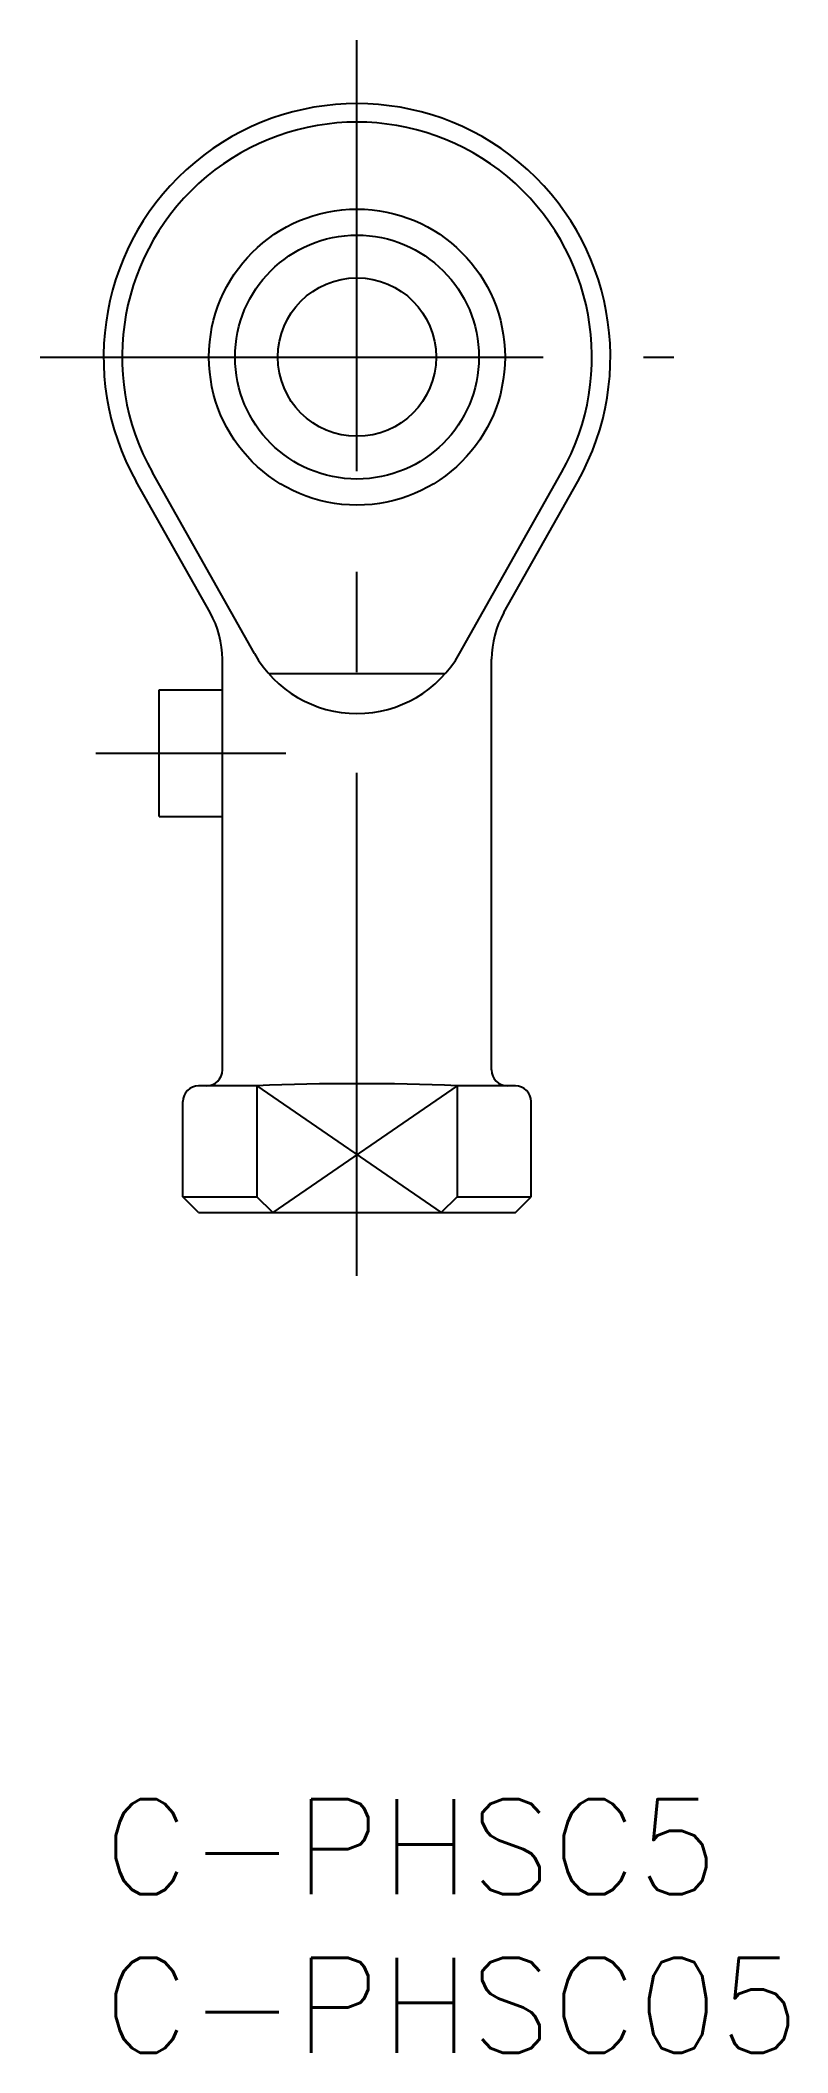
# Model space of a CAD drawing. Extents: x -2 to 74, y -8 to 55.5.
# Drawn here: x -2 to 21.6, y -8 to 55.5 of the extents above.
import ezdxf
from ezdxf.enums import TextEntityAlignment as Align

# ---------------------------------------------------------------- set-up
doc = ezdxf.new("R2010")
doc.units = 0
doc.header["$LTSCALE"] = 0.5
doc.linetypes.add('CENTER', pattern=[50.8, 31.75, -6.35, 6.35, -6.35])
doc.layers.get('0').update_dxf_attribs({"linetype": 'CONTINUOUS'})
doc.layers.add('CENTER', color=1, linetype='CENTER')
doc.styles.get("Standard").update_dxf_attribs({"font": 'txt.shx', "height": 3, "bigfont": 'bigfont.shx'})

msp = doc.modelspace()

# ---------------------------------------------------------------- linework, layer by layer
at = {"color": 7, "linetype": 'CONTINUOUS'}
for p, q in [((3.363, 37.455), (1.032, 41.589)), ((4.764, 36.159), (1.54, 41.876)), ((11.236, 36.159), (14.46, 41.876)), ((12.637, 37.455), (14.968, 41.589)), ((3.75, 23.019), (3.75, 35.981)), ((12.25, 23.019), (12.25, 35.981)), ((1.75, 31.019), (1.75, 35.019)), ((1.75, 35.019), (3.75, 35.019)), ((10.779, 35.519), (5.221, 35.519)), ((1.75, 31.019), (3.75, 31.019)), ((4.838, 22.519), (3, 22.519)), ((4.838, 22.519), (4.838, 19.019)), ((13, 22.519), (11.162, 22.519)), ((11.162, 22.519), (11.162, 19.019)), ((2.5, 19.019), (2.5, 22.019)), ((13.5, 19.019), (13.5, 22.019)), ((3, 18.519), (2.5, 19.019)), ((2.5, 19.019), (4.838, 19.019)), ((3, 18.519), (13, 18.519)), ((5.338, 18.519), (4.838, 19.019)), ((10.662, 18.519), (11.162, 19.019)), ((11.162, 19.019), (13.5, 19.019)), ((13, 18.519), (13.5, 19.019))]:
    msp.add_line(p, q, dxfattribs=at)
at = {"color": 3, "linetype": 'CONTINUOUS'}
for p, q in [((4.838, 22.519), (10.662, 18.519)), ((11.162, 22.519), (5.338, 18.519))]:
    msp.add_line(p, q, dxfattribs=at)
at = {"color": 7, "linetype": 'CONTINUOUS'}
for radius in [4.673, 3.85, 2.5]:
    msp.add_circle((8, 45.519), radius, dxfattribs=at)
for centre, radius, start, end in [((8, 45.519), 8, 330.57999, 209.42001), ((8, 45.519), 7.416, 330.57999, 209.42001), ((0.75, 35.981), 3, 0, 29.42001), ((15.25, 35.981), 3, 150.57999, 180), ((8, 37.984), 3.715, 209.42001, 330.57999), ((3.25, 23.019), 0.5, 270, 360), ((12.75, 23.019), 0.5, 180, 270), ((3, 22.019), 0.5, 90, 180), ((8, -52.089), 74.675, 87.57294, 92.42706), ((13, 22.019), 0.5, 360, 90)]:
    msp.add_arc(centre, radius, start, end, dxfattribs=at)
at = {"layer": 'CENTER', "color": 1, "linetype": 'CENTER'}
for p, q in [((8, 16.519), (8, 55.519)), ((-2, 45.519), (18, 45.519)), ((-0.25, 33.019), (5.75, 33.019))]:
    msp.add_line(p, q, dxfattribs=at)

# ---------------------------------------------------------------- texts
at = {"color": 7, "linetype": 'CONTINUOUS'}
for s, p in [('C-PHSC5', (0, 0)), ('C-PHSC05', (0, -5))]:
    msp.add_text(s, height=3, dxfattribs=at).set_placement(p, align=Align.TOP_LEFT)

doc.saveas('drawing.dxf')
